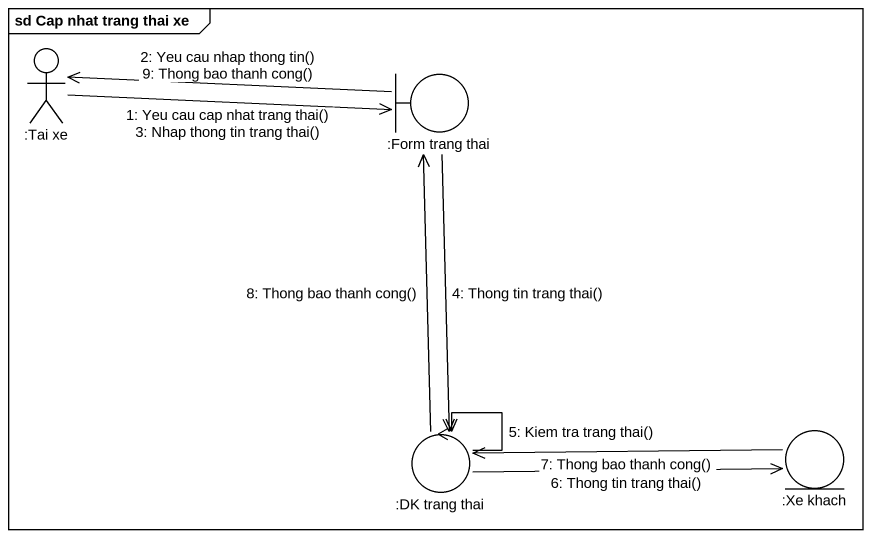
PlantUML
@startuml
mainframe sd Cap nhat trang thai xe
actor ":Tai xe" as Tai_xe
boundary ":Form trang thai" as Form_trang_thai
control ":DK trang thai" as DK_trang_thai
entity ":Xe khach" as Xe_khach
Tai_xe -right-> Form_trang_thai : 1: Yeu cau cap nhat trang thai()\n3: Nhap thong tin trang thai()
Form_trang_thai -left-> Tai_xe : 2: Yeu cau nhap thong tin()\n9: Thong bao thanh cong()
Form_trang_thai --> DK_trang_thai : 4: Thong tin trang thai()
DK_trang_thai --> DK_trang_thai : 5: Kiem tra trang thai()
DK_trang_thai -right-> Xe_khach : 6: Thong tin trang thai()
Xe_khach -left-> DK_trang_thai : 7: Thong bao thanh cong()
DK_trang_thai -up-> Form_trang_thai : 8: Thong bao thanh cong()
@enduml
